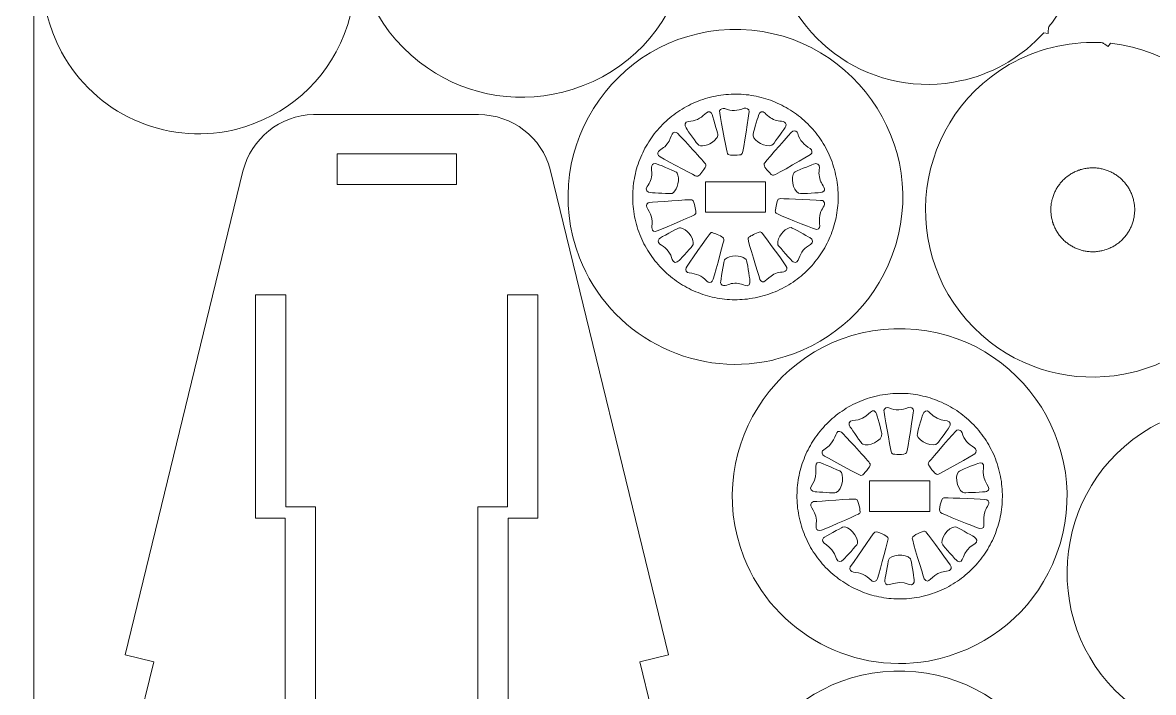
# Model space of a CAD drawing. Header units: inches. Extents: x 502 to 1135, y 314 to 631.
# Drawn here: x 753.6 to 906.1, y 404.6 to 494.9 of the extents above; entities that cross this region are included whole.
import ezdxf

# ---------------------------------------------------------------- set-up
doc = ezdxf.new("R2010")
doc.units = ezdxf.units.IN
doc.header["$MEASUREMENT"] = 0
doc.layers.add('Capa 1', color=7, linetype='Continuous')
doc.layers.add('Capa 2', color=5, linetype='Continuous')

msp = doc.modelspace()

# ---------------------------------------------------------------- linework, layer by layer
at = {"layer": 'Capa 1', "lineweight": 9}
for points in [[(853.11, 457.94), (853.45, 458.03), (853.79, 458.13), (854.13, 458.24), (854.46, 458.35), (854.79, 458.48), (855.12, 458.61), (855.43, 458.74), (855.75, 458.89), (856.06, 459.04), (856.36, 459.2), (856.66, 459.37), (856.95, 459.54), (857.24, 459.72), (857.53, 459.91), (857.8, 460.1), (858.08, 460.3), (858.34, 460.51), (858.6, 460.72), (858.86, 460.94), (859.11, 461.16), (859.35, 461.39), (859.59, 461.63), (859.82, 461.87), (860.05, 462.11), (860.27, 462.36), (860.48, 462.62), (860.69, 462.88), (860.89, 463.15), (861.09, 463.42), (861.27, 463.69), (861.45, 463.97), (861.63, 464.25), (861.8, 464.54), (861.96, 464.83), (862.11, 465.13), (862.26, 465.42), (862.4, 465.73), (862.53, 466.03), (862.66, 466.34), (862.77, 466.65), (862.88, 466.97), (862.99, 467.29), (863.08, 467.61), (863.17, 467.93), (863.25, 468.25), (863.32, 468.58), (863.39, 468.91), (863.44, 469.25), (863.49, 469.58), (863.53, 469.92), (863.56, 470.25), (863.59, 470.59), (863.6, 470.93), (863.61, 471.28), (863.61, 471.62), (863.6, 471.96), (863.58, 472.31), (863.55, 472.66), (863.51, 473), (863.47, 473.35), (863.41, 473.7), (863.35, 474.05), (863.27, 474.39), (863.19, 474.74), (863.1, 475.09), (863, 475.43), (862.89, 475.77), (862.78, 476.1), (862.66, 476.43), (862.52, 476.75), (862.39, 477.07), (862.24, 477.38), (862.09, 477.69), (861.93, 478), (861.76, 478.3), (861.59, 478.59), (861.41, 478.88), (861.22, 479.16), (861.03, 479.44), (860.83, 479.71), (860.62, 479.98), (860.41, 480.24), (860.19, 480.5), (859.97, 480.74), (859.74, 480.99), (859.5, 481.23), (859.26, 481.46), (859.02, 481.68), (858.77, 481.9), (858.51, 482.12), (858.25, 482.33), (857.98, 482.53), (857.71, 482.72), (857.44, 482.91), (857.16, 483.09), (856.88, 483.26), (856.59, 483.43), (856.3, 483.59), (856.01, 483.75), (855.71, 483.89), (855.4, 484.03), (855.1, 484.17), (854.79, 484.29), (854.48, 484.41), (854.16, 484.52), (853.85, 484.62), (853.53, 484.72), (853.2, 484.81), (852.88, 484.89), (852.55, 484.96), (852.22, 485.02), (851.89, 485.08), (851.55, 485.13), (851.21, 485.17), (850.88, 485.2), (850.54, 485.22), (850.2, 485.24), (849.85, 485.24), (849.51, 485.24), (849.17, 485.23), (848.82, 485.21), (848.47, 485.18), (848.13, 485.15), (847.78, 485.1), (847.43, 485.05), (847.08, 484.98), (846.74, 484.91), (846.39, 484.83), (846.04, 484.74), (845.7, 484.64), (845.36, 484.53), (845.03, 484.41), (844.7, 484.29), (844.38, 484.16), (844.06, 484.02), (843.75, 483.88), (843.44, 483.72), (843.13, 483.56), (842.84, 483.4), (842.54, 483.22), (842.25, 483.04), (841.97, 482.86), (841.69, 482.66), (841.42, 482.46), (841.15, 482.26), (840.89, 482.04), (840.64, 481.83), (840.39, 481.6), (840.14, 481.37), (839.9, 481.14), (839.67, 480.9), (839.45, 480.65), (839.23, 480.4), (839.01, 480.15), (838.8, 479.89), (838.6, 479.62), (838.41, 479.35), (838.22, 479.08), (838.04, 478.8), (837.87, 478.51), (837.7, 478.23), (837.54, 477.94), (837.38, 477.64), (837.24, 477.34), (837.1, 477.04), (836.97, 476.73), (836.84, 476.43), (836.72, 476.11), (836.61, 475.8), (836.51, 475.48), (836.41, 475.16), (836.33, 474.84), (836.25, 474.51), (836.17, 474.18), (836.11, 473.85), (836.05, 473.52), (836, 473.19), (835.96, 472.85), (835.93, 472.51), (835.91, 472.17), (835.89, 471.83), (835.89, 471.49), (835.89, 471.15), (835.9, 470.8), (835.92, 470.46), (835.95, 470.11), (835.98, 469.76), (836.03, 469.42), (836.08, 469.07), (836.15, 468.72), (836.22, 468.37), (836.3, 468.02), (836.4, 467.68), (836.49, 467.34), (836.6, 467), (836.72, 466.67), (836.84, 466.34), (836.97, 466.01), (837.11, 465.7), (837.25, 465.38), (837.41, 465.07), (837.57, 464.77), (837.73, 464.47), (837.91, 464.18), (838.09, 463.89), (838.27, 463.61), (838.47, 463.33), (838.67, 463.05), (838.87, 462.79), (839.09, 462.53), (839.3, 462.27), (839.53, 462.02), (839.76, 461.78), (839.99, 461.54), (840.23, 461.31), (840.48, 461.08), (840.73, 460.86), (840.98, 460.65), (841.25, 460.44), (841.51, 460.24), (841.78, 460.04), (842.06, 459.86), (842.33, 459.68), (842.62, 459.5), (842.9, 459.33), (843.2, 459.17), (843.49, 459.02), (843.79, 458.87), (844.09, 458.73), (844.4, 458.6), (844.7, 458.48), (845.02, 458.36), (845.33, 458.25), (845.65, 458.14), (845.97, 458.05), (846.29, 457.96), (846.62, 457.88), (846.95, 457.81), (847.28, 457.74), (847.61, 457.69), (847.94, 457.64), (848.28, 457.6), (848.62, 457.57), (848.96, 457.54), (849.3, 457.53), (849.64, 457.52), (849.98, 457.53), (850.33, 457.54), (850.67, 457.55), (851.02, 457.58), (851.37, 457.62), (851.71, 457.67), (852.06, 457.72), (852.41, 457.78), (852.76, 457.86), (853.11, 457.94)], [(812.1, 477.18), (812.1, 473.08), (796, 473.08), (796, 477.18), (812.1, 477.18)], [(899.33, 464.16), (899.48, 464.2), (899.61, 464.24), (899.75, 464.28), (899.89, 464.33), (900.02, 464.38), (900.15, 464.43), (900.28, 464.49), (900.41, 464.55), (900.54, 464.61), (900.66, 464.67), (900.78, 464.74), (900.9, 464.81), (901.02, 464.89), (901.14, 464.96), (901.25, 465.04), (901.36, 465.12), (901.47, 465.21), (901.58, 465.29), (901.68, 465.38), (901.78, 465.48), (901.88, 465.57), (901.98, 465.66), (902.08, 465.76), (902.17, 465.86), (902.26, 465.97), (902.35, 466.07), (902.43, 466.18), (902.51, 466.28), (902.59, 466.39), (902.67, 466.51), (902.74, 466.62), (902.81, 466.74), (902.88, 466.85), (902.95, 466.97), (903.01, 467.09), (903.07, 467.21), (903.13, 467.34), (903.18, 467.46), (903.23, 467.59), (903.28, 467.72), (903.33, 467.84), (903.37, 467.97), (903.41, 468.11), (903.44, 468.24), (903.47, 468.37), (903.5, 468.5), (903.53, 468.64), (903.55, 468.77), (903.57, 468.91), (903.59, 469.05), (903.6, 469.19), (903.61, 469.32), (903.62, 469.46), (903.62, 469.6), (903.62, 469.74), (903.62, 469.88), (903.61, 470.03), (903.6, 470.17), (903.58, 470.31), (903.56, 470.45), (903.54, 470.59), (903.51, 470.73), (903.48, 470.88), (903.45, 471.02), (903.41, 471.16), (903.37, 471.3), (903.33, 471.44), (903.28, 471.57), (903.23, 471.71), (903.18, 471.84), (903.12, 471.97), (903.06, 472.1), (903, 472.22), (902.94, 472.35), (902.87, 472.47), (902.8, 472.59), (902.72, 472.71), (902.65, 472.82), (902.57, 472.94), (902.49, 473.05), (902.4, 473.16), (902.32, 473.26), (902.23, 473.37), (902.13, 473.47), (902.04, 473.57), (901.95, 473.67), (901.85, 473.76), (901.75, 473.85), (901.64, 473.94), (901.54, 474.03), (901.43, 474.11), (901.33, 474.2), (901.22, 474.28), (901.1, 474.35), (900.99, 474.43), (900.87, 474.5), (900.76, 474.57), (900.64, 474.63), (900.52, 474.69), (900.4, 474.75), (900.27, 474.81), (900.15, 474.87), (900.02, 474.92), (899.89, 474.96), (899.77, 475.01), (899.64, 475.05), (899.5, 475.09), (899.37, 475.13), (899.24, 475.16), (899.11, 475.19), (898.97, 475.21), (898.84, 475.24), (898.7, 475.26), (898.56, 475.27), (898.42, 475.29), (898.29, 475.3), (898.15, 475.3), (898.01, 475.31), (897.87, 475.3), (897.73, 475.3), (897.58, 475.29), (897.44, 475.28), (897.3, 475.27), (897.16, 475.25), (897.02, 475.22), (896.88, 475.2), (896.73, 475.17), (896.59, 475.14), (896.45, 475.1), (896.31, 475.06), (896.17, 475.01), (896.04, 474.97), (895.9, 474.92), (895.77, 474.86), (895.64, 474.81), (895.51, 474.75), (895.39, 474.68), (895.26, 474.62), (895.14, 474.55), (895.02, 474.48), (894.9, 474.41), (894.79, 474.33), (894.67, 474.25), (894.56, 474.17), (894.45, 474.09), (894.35, 474), (894.24, 473.91), (894.14, 473.82), (894.04, 473.73), (893.94, 473.63), (893.85, 473.53), (893.76, 473.43), (893.67, 473.33), (893.58, 473.22), (893.5, 473.12), (893.41, 473.01), (893.33, 472.9), (893.26, 472.79), (893.18, 472.67), (893.11, 472.56), (893.04, 472.44), (892.98, 472.32), (892.92, 472.2), (892.86, 472.08), (892.8, 471.96), (892.74, 471.83), (892.69, 471.71), (892.65, 471.58), (892.6, 471.45), (892.56, 471.32), (892.52, 471.19), (892.48, 471.06), (892.45, 470.92), (892.42, 470.79), (892.4, 470.66), (892.37, 470.52), (892.35, 470.38), (892.34, 470.25), (892.32, 470.11), (892.31, 469.97), (892.31, 469.83), (892.3, 469.69), (892.31, 469.55), (892.31, 469.41), (892.32, 469.27), (892.33, 469.13), (892.34, 468.99), (892.36, 468.84), (892.39, 468.7), (892.41, 468.56), (892.44, 468.42), (892.47, 468.28), (892.51, 468.13), (892.55, 467.99), (892.6, 467.86), (892.64, 467.72), (892.69, 467.59), (892.75, 467.46), (892.8, 467.33), (892.86, 467.2), (892.92, 467.07), (892.99, 466.95), (893.06, 466.83), (893.13, 466.71), (893.2, 466.59), (893.28, 466.47), (893.36, 466.36), (893.44, 466.25), (893.52, 466.14), (893.61, 466.03), (893.7, 465.93), (893.79, 465.83), (893.88, 465.73), (893.98, 465.63), (894.08, 465.53), (894.18, 465.44), (894.28, 465.35), (894.39, 465.26), (894.49, 465.18), (894.6, 465.1), (894.71, 465.02), (894.82, 464.94), (894.94, 464.87), (895.05, 464.8), (895.17, 464.73), (895.29, 464.66), (895.41, 464.6), (895.53, 464.54), (895.65, 464.48), (895.78, 464.43), (895.9, 464.38), (896.03, 464.33), (896.16, 464.28), (896.29, 464.24), (896.42, 464.2), (896.55, 464.17), (896.69, 464.13), (896.82, 464.11), (896.95, 464.08), (897.09, 464.06), (897.23, 464.04), (897.36, 464.02), (897.5, 464.01), (897.64, 464), (897.78, 463.99), (897.92, 463.99), (898.06, 463.99), (898.2, 463.99), (898.34, 464), (898.48, 464.01), (898.62, 464.03), (898.77, 464.05), (898.91, 464.07), (899.05, 464.1), (899.19, 464.13), (899.33, 464.16)], [(845.7, 469.38), (845.7, 473.43), (853.8, 473.43), (853.8, 469.33), (845.7, 469.33), (845.7, 469.38)], [(785, 458.18), (789.1, 458.18), (789.1, 453.03), (789.1, 429.61), (793.1, 429.61), (793.1, 389.51), (789, 389.51), (789, 428.08), (785, 428.08), (785, 458.18)], [(823.1, 458.18), (819, 458.18), (819, 453.03), (819, 429.61), (815, 429.61), (815, 389.51), (819.1, 389.51), (819.1, 428.08), (823.1, 428.08), (823.1, 458.18)], [(875.27, 417.6), (875.61, 417.69), (875.96, 417.79), (876.29, 417.9), (876.62, 418.01), (876.95, 418.13), (877.28, 418.26), (877.59, 418.4), (877.91, 418.55), (878.22, 418.7), (878.52, 418.86), (878.82, 419.03), (879.11, 419.2), (879.4, 419.38), (879.69, 419.57), (879.96, 419.76), (880.24, 419.96), (880.5, 420.17), (880.76, 420.38), (881.02, 420.6), (881.27, 420.82), (881.51, 421.05), (881.75, 421.29), (881.98, 421.53), (882.21, 421.77), (882.43, 422.02), (882.64, 422.28), (882.85, 422.54), (883.05, 422.81), (883.25, 423.08), (883.43, 423.35), (883.62, 423.63), (883.79, 423.91), (883.96, 424.2), (884.12, 424.49), (884.27, 424.78), (884.42, 425.08), (884.56, 425.38), (884.69, 425.69), (884.82, 426), (884.93, 426.31), (885.04, 426.63), (885.15, 426.94), (885.24, 427.26), (885.33, 427.59), (885.41, 427.91), (885.48, 428.24), (885.55, 428.57), (885.6, 428.9), (885.65, 429.24), (885.69, 429.58), (885.72, 429.91), (885.75, 430.25), (885.76, 430.59), (885.77, 430.94), (885.77, 431.28), (885.76, 431.62), (885.74, 431.97), (885.71, 432.32), (885.67, 432.66), (885.63, 433.01), (885.57, 433.36), (885.51, 433.71), (885.43, 434.05), (885.35, 434.4), (885.26, 434.75), (885.16, 435.09), (885.05, 435.43), (884.94, 435.76), (884.82, 436.09), (884.69, 436.41), (884.55, 436.73), (884.4, 437.04), (884.25, 437.35), (884.09, 437.66), (883.92, 437.95), (883.75, 438.25), (883.57, 438.54), (883.38, 438.82), (883.19, 439.1), (882.99, 439.37), (882.78, 439.64), (882.57, 439.9), (882.35, 440.15), (882.13, 440.4), (881.9, 440.65), (881.66, 440.89), (881.42, 441.12), (881.18, 441.34), (880.93, 441.56), (880.67, 441.78), (880.41, 441.98), (880.14, 442.19), (879.88, 442.38), (879.6, 442.57), (879.32, 442.75), (879.04, 442.92), (878.75, 443.09), (878.46, 443.25), (878.17, 443.41), (877.87, 443.55), (877.57, 443.69), (877.26, 443.82), (876.95, 443.95), (876.64, 444.07), (876.32, 444.18), (876.01, 444.28), (875.69, 444.38), (875.36, 444.46), (875.04, 444.54), (874.71, 444.62), (874.38, 444.68), (874.05, 444.74), (873.71, 444.78), (873.38, 444.82), (873.04, 444.86), (872.7, 444.88), (872.36, 444.89), (872.01, 444.9), (871.67, 444.9), (871.33, 444.89), (870.98, 444.87), (870.63, 444.84), (870.29, 444.81), (869.94, 444.76), (869.59, 444.7), (869.25, 444.64), (868.9, 444.57), (868.55, 444.49), (868.2, 444.39), (867.86, 444.29), (867.52, 444.19), (867.19, 444.07), (866.86, 443.95), (866.54, 443.82), (866.22, 443.68), (865.91, 443.54), (865.6, 443.38), (865.29, 443.22), (865, 443.06), (864.7, 442.88), (864.41, 442.7), (864.13, 442.51), (863.85, 442.32), (863.58, 442.12), (863.31, 441.92), (863.05, 441.7), (862.8, 441.49), (862.55, 441.26), (862.3, 441.03), (862.06, 440.8), (861.83, 440.56), (861.61, 440.31), (861.39, 440.06), (861.17, 439.8), (860.97, 439.54), (860.76, 439.28), (860.57, 439.01), (860.38, 438.73), (860.2, 438.46), (860.03, 438.17), (859.86, 437.89), (859.7, 437.59), (859.54, 437.3), (859.4, 437), (859.26, 436.7), (859.13, 436.39), (859, 436.08), (858.88, 435.77), (858.77, 435.46), (858.67, 435.14), (858.57, 434.82), (858.49, 434.5), (858.41, 434.17), (858.33, 433.84), (858.27, 433.51), (858.21, 433.18), (858.17, 432.84), (858.13, 432.51), (858.09, 432.17), (858.07, 431.83), (858.06, 431.49), (858.05, 431.15), (858.05, 430.8), (858.06, 430.46), (858.08, 430.11), (858.11, 429.77), (858.14, 429.42), (858.19, 429.07), (858.25, 428.73), (858.31, 428.38), (858.38, 428.03), (858.46, 427.68), (858.56, 427.34), (858.66, 427), (858.76, 426.66), (858.88, 426.33), (859, 426), (859.13, 425.67), (859.27, 425.36), (859.41, 425.04), (859.57, 424.73), (859.73, 424.43), (859.89, 424.13), (860.07, 423.84), (860.25, 423.55), (860.44, 423.26), (860.63, 422.99), (860.83, 422.71), (861.03, 422.45), (861.25, 422.19), (861.46, 421.93), (861.69, 421.68), (861.92, 421.44), (862.15, 421.2), (862.39, 420.97), (862.64, 420.74), (862.89, 420.52), (863.15, 420.31), (863.41, 420.1), (863.67, 419.9), (863.94, 419.7), (864.22, 419.52), (864.49, 419.33), (864.78, 419.16), (865.06, 418.99), (865.36, 418.83), (865.65, 418.68), (865.95, 418.53), (866.25, 418.39), (866.56, 418.26), (866.87, 418.13), (867.18, 418.02), (867.49, 417.91), (867.81, 417.8), (868.13, 417.71), (868.45, 417.62), (868.78, 417.54), (869.11, 417.47), (869.44, 417.4), (869.77, 417.35), (870.11, 417.3), (870.44, 417.26), (870.78, 417.23), (871.12, 417.2), (871.46, 417.19), (871.8, 417.18), (872.15, 417.18), (872.49, 417.19), (872.84, 417.21), (873.18, 417.24), (873.53, 417.28), (873.88, 417.32), (874.22, 417.38), (874.57, 417.44), (874.92, 417.52), (875.27, 417.6)], [(867.86, 429.04), (867.86, 433.09), (875.96, 433.09), (875.96, 428.99), (867.86, 428.99), (867.86, 429.04)]]:
    msp.add_lwpolyline(points, dxfattribs=at)
for points, knots in [([(826.45, 485.49), (819.59, 483.86), (812.7, 485.23), (807.13, 489.56), (794.46, 499.39), (795.86, 518.99), (809.72, 526.95), (823.72, 535), (841.48, 526.14), (843.4, 510.02), (843.72, 507.26), (843.53, 504.45), (842.84, 501.76), (842.63, 500.96), (842.69, 501.25), (842.79, 500.2), (842.79, 500.2), (842.37, 500.19), (842.37, 500.19), (839.76, 492.73), (834.1, 487.5), (826.45, 485.49)], [0, 0, 0, 0, 1, 1, 1, 2, 2, 2, 3, 3, 3, 4, 4, 4, 5, 5, 5, 6, 6, 6, 7, 7, 7, 7]), ([(880.8, 487.18), (885.06, 488.3), (888.37, 490.29), (891.36, 493.53), (891.36, 493.53), (891.94, 493.41), (891.94, 493.41), (892.04, 494.6), (891.89, 494.08), (892.64, 495.1), (901.76, 507.46), (894.99, 525.15), (879.95, 528.27), (865.46, 531.27), (852.43, 518.67), (854.92, 504.1), (856.95, 492.19), (868.52, 484.44), (880.27, 487.06), (880.27, 487.06), (880.8, 487.18), (880.8, 487.18)], [0, 0, 0, 0, 1, 1, 1, 2, 2, 2, 3, 3, 3, 4, 4, 4, 5, 5, 5, 6, 6, 6, 7, 7, 7, 7]), ([(782.45, 480.52), (789.15, 482.29), (794.44, 486.84), (796.97, 493.3), (802.51, 507.46), (791.58, 522.67), (776.45, 522.02), (760.91, 521.35), (751.4, 504.59), (758.82, 490.91), (763.29, 482.66), (772.73, 478.35), (781.92, 480.4), (781.92, 480.4), (782.45, 480.52), (782.45, 480.52)], [0, 0, 0, 0, 1, 1, 1, 2, 2, 2, 3, 3, 3, 4, 4, 4, 5, 5, 5, 5]), ([(855.22, 449.49), (862.03, 451.28), (867.47, 455.73), (870.35, 462.17), (876.91, 476.8), (866.45, 493.44), (850.48, 493.95), (834.34, 494.46), (822.83, 478.29), (828.72, 463.17), (832.75, 452.82), (843.79, 446.93), (854.65, 449.35), (854.65, 449.35), (855.22, 449.49), (855.22, 449.49)], [0, 0, 0, 0, 1, 1, 1, 2, 2, 2, 3, 3, 3, 4, 4, 4, 5, 5, 5, 5]), ([(903.43, 447.75), (896.58, 446.13), (889.69, 447.5), (884.11, 451.82), (871.44, 461.65), (872.85, 481.25), (886.7, 489.22), (890.32, 491.29), (894.52, 492.34), (898.69, 492.21), (899.43, 492.19), (899.17, 492.24), (900.05, 491.65), (900.05, 491.65), (900.35, 492.1), (900.35, 492.1), (908.4, 491.14), (915.23, 486.3), (918.55, 478.91), (924.21, 466.3), (917.32, 451.59), (904, 447.9), (904, 447.9), (903.43, 447.75), (903.43, 447.75)], [0, 0, 0, 0, 1, 1, 1, 2, 2, 2, 3, 3, 3, 4, 4, 4, 5, 5, 5, 6, 6, 6, 7, 7, 7, 8, 8, 8, 8]), ([(758.12, 371.61), (758.12, 371.61), (762.66, 390.23), (762.66, 390.23), (762.66, 390.23), (766.51, 389.29), (766.51, 389.29), (766.51, 389.29), (771.25, 408.72), (771.25, 408.72), (771.25, 408.72), (767.4, 409.66), (767.4, 409.66), (767.4, 409.66), (783.3, 474.85), (783.3, 474.85), (784.4, 479.27), (788.29, 482.41), (792.8, 482.48), (792.8, 482.48), (815.09, 482.48), (815.09, 482.48), (819.65, 482.46), (823.62, 479.42), (824.76, 475.06), (824.76, 475.06), (840.7, 409.66), (840.7, 409.66), (840.7, 409.66), (836.85, 408.72), (836.85, 408.72), (836.85, 408.72), (841.59, 389.29), (841.59, 389.29), (841.59, 389.29), (845.44, 390.23), (845.44, 390.23), (845.44, 390.23), (849.98, 371.61), (849.98, 371.61), (852.97, 359.03), (849.53, 346.71), (841.15, 336.95), (836.47, 331.5), (830.65, 327.58), (823.95, 325.02), (823.95, 325.02), (823.05, 324.69), (823.05, 324.69), (823.05, 324.69), (819.05, 324.69), (819.05, 324.69), (819.05, 324.69), (819.05, 316.69), (819.05, 316.69), (819.05, 316.69), (789.05, 316.69), (789.05, 316.69), (789.05, 316.69), (789.05, 324.69), (789.05, 324.69), (789.05, 324.69), (785.05, 324.69), (785.05, 324.69), (784.6, 324.77), (781.31, 326.21), (780.68, 326.51), (771.41, 330.93), (764.03, 338.58), (760.03, 348.07), (757, 355.26), (756.25, 363.06), (757.91, 370.69), (757.91, 370.69), (758.12, 371.61), (758.12, 371.61)], [0, 0, 0, 0, 1, 1, 1, 2, 2, 2, 3, 3, 3, 4, 4, 4, 5, 5, 5, 6, 6, 6, 7, 7, 7, 8, 8, 8, 9, 9, 9, 10, 10, 10, 11, 11, 11, 12, 12, 12, 13, 13, 13, 14, 14, 14, 15, 15, 15, 16, 16, 16, 17, 17, 17, 18, 18, 18, 19, 19, 19, 20, 20, 20, 21, 21, 21, 22, 22, 22, 23, 23, 23, 24, 24, 24, 25, 25, 25, 25]), ([(843.41, 481.56), (842.91, 481.54), (842.8, 481.07), (843.09, 480.68), (843.36, 480.31), (844.54, 478.51), (844.79, 478.37), (845.3, 478.09), (846.6, 478.45), (847.2, 479.29), (847.32, 479.46), (847.42, 479.61), (847.36, 479.83), (847.31, 480.04), (846.67, 482.46), (846.53, 482.66), (846.24, 483.07), (845.88, 482.82), (845.63, 482.56), (845.05, 481.94), (844.25, 481.6), (843.41, 481.56)], [0, 0, 0, 0, 1, 1, 1, 2, 2, 2, 3, 3, 3, 4, 4, 4, 5, 5, 5, 6, 6, 6, 7, 7, 7, 7]), ([(848.3, 483.29), (849.22, 482.91), (850.02, 482.98), (850.93, 483.33), (851.23, 483.45), (851.63, 483.22), (851.6, 482.87), (851.6, 482.8), (850.81, 477.46), (850.66, 477.22), (850.58, 477.08), (850.43, 477.04), (850.28, 477.04), (850.04, 477.03), (849.01, 476.94), (848.78, 477.09), (848.68, 477.16), (848.63, 477.29), (848.61, 477.4), (848.48, 478.01), (847.56, 482.73), (847.62, 482.97), (847.71, 483.26), (848.03, 483.4), (848.3, 483.29)], [0, 0, 0, 0, 1, 1, 1, 2, 2, 2, 3, 3, 3, 4, 4, 4, 5, 5, 5, 6, 6, 6, 7, 7, 7, 8, 8, 8, 8]), ([(853.75, 482.69), (853.42, 483.07), (852.99, 482.84), (852.86, 482.38), (852.75, 481.94), (852.07, 479.9), (852.12, 479.62), (852.25, 478.89), (853.84, 478.02), (854.66, 478.35), (854.66, 478.35), (854.86, 478.51), (854.86, 478.51), (854.99, 478.68), (856.49, 480.7), (856.56, 480.93), (856.76, 481.67), (855.72, 481.57), (855.35, 481.67), (854.72, 481.84), (854.18, 482.2), (853.75, 482.69)], [0, 0, 0, 0, 1, 1, 1, 2, 2, 2, 3, 3, 3, 4, 4, 4, 5, 5, 5, 6, 6, 6, 7, 7, 7, 7]), ([(841.92, 480), (842.39, 479.48), (845.65, 476.02), (845.75, 475.75), (845.81, 475.6), (845.75, 475.45), (845.66, 475.33), (845.52, 475.13), (844.94, 474.27), (844.68, 474.19), (844.56, 474.15), (844.44, 474.19), (844.33, 474.24), (843.78, 474.53), (839.51, 476.75), (839.37, 476.95), (838.95, 477.53), (839.84, 477.81), (840.22, 478.16), (841.28, 479.15), (840.96, 480.33), (841.76, 480.08), (841.76, 480.08), (841.92, 480), (841.92, 480)], [0, 0, 0, 0, 1, 1, 1, 2, 2, 2, 3, 3, 3, 4, 4, 4, 5, 5, 5, 6, 6, 6, 7, 7, 7, 8, 8, 8, 8]), ([(858.16, 479.93), (858.43, 478.98), (858.99, 478.4), (859.83, 477.91), (860.1, 477.75), (860.17, 477.29), (859.89, 477.1), (859.83, 477.05), (855.16, 474.34), (854.88, 474.3), (854.73, 474.28), (854.6, 474.37), (854.5, 474.49), (854.35, 474.66), (853.63, 475.42), (853.61, 475.7), (853.6, 475.82), (853.67, 475.94), (853.74, 476.03), (854.14, 476.5), (857.25, 480.17), (857.48, 480.27), (857.76, 480.38), (858.07, 480.22), (858.16, 479.93)], [0, 0, 0, 0, 1, 1, 1, 2, 2, 2, 3, 3, 3, 4, 4, 4, 5, 5, 5, 6, 6, 6, 7, 7, 7, 8, 8, 8, 8]), ([(837.84, 472.77), (837.54, 472.37), (837.85, 471.99), (838.33, 471.97), (838.79, 471.96), (840.93, 471.75), (841.19, 471.86), (841.73, 472.09), (842.26, 473.33), (841.98, 474.32), (841.92, 474.52), (841.86, 474.7), (841.66, 474.78), (841.46, 474.87), (839.17, 475.89), (838.93, 475.9), (838.16, 475.93), (838.49, 474.94), (838.47, 474.55), (838.45, 473.91), (838.22, 473.29), (837.84, 472.77)], [0, 0, 0, 0, 1, 1, 1, 2, 2, 2, 3, 3, 3, 4, 4, 4, 5, 5, 5, 6, 6, 6, 7, 7, 7, 7]), ([(861.08, 475.3), (861.17, 475.79), (860.73, 476), (860.29, 475.81), (859.87, 475.62), (857.85, 474.87), (857.67, 474.66), (857.17, 474.11), (857.48, 472.32), (858.26, 471.88), (858.26, 471.88), (858.51, 471.83), (858.51, 471.83), (858.72, 471.84), (861.23, 471.92), (861.46, 472.01), (862.16, 472.31), (861.43, 473.06), (861.28, 473.42), (861.02, 474.01), (860.96, 474.66), (861.08, 475.3)], [0, 0, 0, 0, 1, 1, 1, 2, 2, 2, 3, 3, 3, 4, 4, 4, 5, 5, 5, 6, 6, 6, 7, 7, 7, 7]), ([(838.13, 470.64), (838.83, 470.68), (843.56, 471.07), (843.85, 470.98), (844, 470.93), (844.08, 470.8), (844.12, 470.65), (844.18, 470.41), (844.5, 469.43), (844.39, 469.17), (844.35, 469.05), (844.24, 468.98), (844.13, 468.93), (843.57, 468.68), (839.17, 466.72), (838.93, 466.73), (838.21, 466.77), (838.55, 467.64), (838.51, 468.15), (838.39, 469.61), (837.27, 470.1), (837.97, 470.57), (837.97, 470.57), (838.13, 470.64), (838.13, 470.64)], [0, 0, 0, 0, 1, 1, 1, 2, 2, 2, 3, 3, 3, 4, 4, 4, 5, 5, 5, 6, 6, 6, 7, 7, 7, 8, 8, 8, 8]), ([(860.54, 467.02), (859.89, 467.28), (855.46, 468.98), (855.24, 469.18), (855.12, 469.29), (855.11, 469.45), (855.14, 469.6), (855.19, 469.84), (855.33, 470.87), (855.53, 471.06), (855.62, 471.14), (855.75, 471.16), (855.87, 471.16), (856.49, 471.14), (861.3, 470.99), (861.52, 470.88), (862.14, 470.53), (861.46, 469.89), (861.28, 469.42), (860.75, 468.06), (861.55, 467.13), (860.71, 467.01), (860.71, 467.01), (860.54, 467.02), (860.54, 467.02)], [0, 0, 0, 0, 1, 1, 1, 2, 2, 2, 3, 3, 3, 4, 4, 4, 5, 5, 5, 6, 6, 6, 7, 7, 7, 8, 8, 8, 8]), ([(841.23, 462.94), (841.36, 462.46), (841.85, 462.45), (842.17, 462.82), (842.47, 463.18), (843.96, 464.72), (844.04, 464.99), (844.2, 465.55), (843.56, 466.74), (842.61, 467.14), (842.41, 467.22), (842.24, 467.28), (842.05, 467.18), (841.85, 467.08), (839.63, 465.92), (839.47, 465.74), (839.13, 465.36), (839.45, 465.06), (839.77, 464.88), (840.5, 464.46), (841.01, 463.75), (841.23, 462.94)], [0, 0, 0, 0, 1, 1, 1, 2, 2, 2, 3, 3, 3, 4, 4, 4, 5, 5, 5, 6, 6, 6, 7, 7, 7, 7]), ([(859.88, 464.96), (860.32, 465.2), (860.21, 465.67), (859.78, 465.9), (859.37, 466.11), (857.53, 467.22), (857.25, 467.24), (856.66, 467.27), (855.65, 466.38), (855.47, 465.36), (855.43, 465.16), (855.42, 464.98), (855.56, 464.81), (855.71, 464.64), (857.32, 462.74), (857.54, 462.62), (857.99, 462.38), (858.2, 462.75), (858.31, 463.1), (858.56, 463.91), (859.13, 464.57), (859.88, 464.96)], [0, 0, 0, 0, 1, 1, 1, 2, 2, 2, 3, 3, 3, 4, 4, 4, 5, 5, 5, 6, 6, 6, 7, 7, 7, 7]), ([(845.88, 460.03), (845.22, 460.77), (844.47, 461.05), (843.5, 461.13), (843.18, 461.15), (842.92, 461.53), (843.09, 461.84), (843.13, 461.9), (846.15, 466.37), (846.39, 466.52), (846.52, 466.61), (846.68, 466.58), (846.81, 466.52), (847.03, 466.43), (848, 466.06), (848.14, 465.82), (848.2, 465.71), (848.19, 465.58), (848.16, 465.46), (848.01, 464.87), (846.8, 460.21), (846.63, 460.02), (846.43, 459.8), (846.08, 459.81), (845.88, 460.03)], [0, 0, 0, 0, 1, 1, 1, 2, 2, 2, 3, 3, 3, 4, 4, 4, 5, 5, 5, 6, 6, 6, 7, 7, 7, 8, 8, 8, 8]), ([(853.06, 460.23), (852.86, 460.89), (851.43, 465.42), (851.45, 465.72), (851.46, 465.88), (851.58, 465.99), (851.72, 466.06), (851.94, 466.17), (852.82, 466.7), (853.1, 466.66), (853.22, 466.64), (853.32, 466.55), (853.39, 466.46), (853.76, 465.96), (856.65, 462.11), (856.69, 461.87), (856.81, 461.16), (855.88, 461.3), (855.4, 461.14), (854.01, 460.71), (853.78, 459.51), (853.17, 460.08), (853.17, 460.08), (853.06, 460.23), (853.06, 460.23)], [0, 0, 0, 0, 1, 1, 1, 2, 2, 2, 3, 3, 3, 4, 4, 4, 5, 5, 5, 6, 6, 6, 7, 7, 7, 8, 8, 8, 8]), ([(851.04, 459.46), (851.49, 459.26), (851.81, 459.64), (851.71, 460.12), (851.63, 460.57), (851.35, 462.7), (851.19, 462.93), (850.85, 463.41), (849.52, 463.66), (848.61, 463.16), (848.43, 463.06), (848.27, 462.96), (848.23, 462.74), (848.19, 462.5), (847.71, 460.07), (847.75, 459.83), (847.89, 459.07), (848.78, 459.61), (849.17, 459.69), (849.8, 459.8), (850.45, 459.72), (851.04, 459.46)], [0, 0, 0, 0, 1, 1, 1, 2, 2, 2, 3, 3, 3, 4, 4, 4, 5, 5, 5, 6, 6, 6, 7, 7, 7, 7]), ([(877.38, 409.14), (884.19, 410.94), (889.63, 415.39), (892.51, 421.83), (899.07, 436.46), (888.61, 453.1), (872.64, 453.61), (856.5, 454.12), (844.99, 437.95), (850.88, 422.83), (854.91, 412.48), (865.95, 406.59), (876.81, 409.01), (876.81, 409.01), (877.38, 409.14), (877.38, 409.14)], [0, 0, 0, 0, 1, 1, 1, 2, 2, 2, 3, 3, 3, 4, 4, 4, 5, 5, 5, 5]), ([(865.57, 441.22), (865.06, 441.2), (864.97, 440.72), (865.25, 440.34), (865.52, 439.97), (866.7, 438.17), (866.95, 438.03), (867.59, 437.68), (869.66, 438.46), (869.52, 439.48), (869.46, 439.71), (868.83, 442.12), (868.69, 442.32), (868.06, 443.2), (867.72, 441.3), (865.57, 441.22)], [0, 0, 0, 0, 1, 1, 1, 2, 2, 2, 3, 3, 3, 4, 4, 4, 5, 5, 5, 5]), ([(870.46, 442.95), (871.38, 442.56), (872.18, 442.64), (873.09, 442.99), (873.39, 443.11), (873.79, 442.88), (873.76, 442.53), (873.76, 442.45), (872.97, 437.12), (872.83, 436.88), (872.61, 436.52), (871.06, 436.68), (870.94, 436.75), (870.84, 436.82), (870.79, 436.95), (870.77, 437.06), (870.64, 437.66), (869.72, 442.39), (869.78, 442.63), (869.87, 442.92), (870.19, 443.06), (870.46, 442.95)], [0, 0, 0, 0, 1, 1, 1, 2, 2, 2, 3, 3, 3, 4, 4, 4, 5, 5, 5, 6, 6, 6, 7, 7, 7, 7]), ([(875.91, 442.35), (875.59, 442.72), (875.15, 442.51), (875.02, 442.04), (874.9, 441.6), (874.23, 439.56), (874.28, 439.28), (874.44, 438.33), (876.57, 437.55), (877.02, 438.17), (877.16, 438.35), (878.65, 440.35), (878.72, 440.59), (879.01, 441.63), (877.32, 440.72), (875.91, 442.35)], [0, 0, 0, 0, 1, 1, 1, 2, 2, 2, 3, 3, 3, 4, 4, 4, 5, 5, 5, 5]), ([(922.53, 398.81), (915.68, 397.19), (908.79, 398.56), (903.21, 402.89), (890.54, 412.72), (891.95, 432.32), (905.8, 440.28), (909.75, 442.55), (914.36, 443.58), (918.9, 443.21), (919.64, 443.15), (919.39, 443.2), (920.25, 442.59), (920.25, 442.59), (920.54, 443.02), (920.54, 443.02), (928.95, 441.6), (935.78, 435.94), (938.47, 427.85), (942.55, 415.57), (935.52, 402.4), (923.1, 398.96), (923.1, 398.96), (922.53, 398.81), (922.53, 398.81)], [0, 0, 0, 0, 1, 1, 1, 2, 2, 2, 3, 3, 3, 4, 4, 4, 5, 5, 5, 6, 6, 6, 7, 7, 7, 8, 8, 8, 8]), ([(864.08, 439.66), (864.55, 439.15), (867.81, 435.68), (867.91, 435.41), (868.07, 435.01), (866.96, 433.88), (866.84, 433.85), (866.72, 433.81), (866.6, 433.85), (866.49, 433.9), (865.94, 434.18), (861.67, 436.41), (861.53, 436.61), (861.11, 437.19), (862, 437.46), (862.38, 437.82), (863.49, 438.87), (863.11, 440.17), (864.08, 439.66)], [0, 0, 0, 0, 1, 1, 1, 2, 2, 2, 3, 3, 3, 4, 4, 4, 5, 5, 5, 6, 6, 6, 6]), ([(880.32, 439.59), (880.59, 438.64), (881.15, 438.06), (881.99, 437.57), (882.27, 437.41), (882.33, 436.95), (882.05, 436.75), (881.99, 436.71), (877.32, 434), (877.04, 433.96), (876.63, 433.91), (875.78, 435.22), (875.77, 435.36), (875.76, 435.48), (875.83, 435.6), (875.9, 435.69), (876.3, 436.16), (879.41, 439.83), (879.64, 439.93), (879.92, 440.04), (880.23, 439.88), (880.32, 439.59)], [0, 0, 0, 0, 1, 1, 1, 2, 2, 2, 3, 3, 3, 4, 4, 4, 5, 5, 5, 6, 6, 6, 7, 7, 7, 7]), ([(860, 432.43), (859.7, 432.02), (860.02, 431.65), (860.49, 431.63), (860.95, 431.62), (863.09, 431.41), (863.35, 431.52), (864.24, 431.89), (864.52, 434.14), (863.82, 434.44), (863.62, 434.53), (861.33, 435.54), (861.09, 435.56), (859.99, 435.61), (861.28, 434.17), (860, 432.43)], [0, 0, 0, 0, 1, 1, 1, 2, 2, 2, 3, 3, 3, 4, 4, 4, 5, 5, 5, 5]), ([(883.24, 434.96), (883.34, 435.44), (882.9, 435.66), (882.45, 435.46), (882.03, 435.28), (880.01, 434.53), (879.83, 434.32), (879.2, 433.62), (879.89, 431.46), (880.67, 431.49), (880.88, 431.5), (883.39, 431.58), (883.62, 431.67), (884.63, 432.1), (882.85, 432.83), (883.24, 434.96)], [0, 0, 0, 0, 1, 1, 1, 2, 2, 2, 3, 3, 3, 4, 4, 4, 5, 5, 5, 5]), ([(860.29, 430.3), (860.99, 430.34), (865.72, 430.73), (866.01, 430.64), (866.42, 430.52), (866.6, 428.95), (866.56, 428.83), (866.51, 428.71), (866.4, 428.64), (866.29, 428.59), (865.73, 428.33), (861.33, 426.38), (861.09, 426.39), (860.37, 426.43), (860.71, 427.3), (860.67, 427.81), (860.55, 429.34), (859.28, 429.85), (860.29, 430.3)], [0, 0, 0, 0, 1, 1, 1, 2, 2, 2, 3, 3, 3, 4, 4, 4, 5, 5, 5, 6, 6, 6, 6]), ([(882.7, 426.67), (882.05, 426.93), (877.61, 428.64), (877.4, 428.84), (877.08, 429.13), (877.6, 430.63), (877.69, 430.71), (877.78, 430.8), (877.91, 430.82), (878.03, 430.82), (878.65, 430.8), (883.46, 430.65), (883.68, 430.53), (884.3, 430.19), (883.62, 429.55), (883.44, 429.07), (882.88, 427.64), (883.81, 426.63), (882.7, 426.67)], [0, 0, 0, 0, 1, 1, 1, 2, 2, 2, 3, 3, 3, 4, 4, 4, 5, 5, 5, 6, 6, 6, 6]), ([(863.39, 422.6), (863.53, 422.11), (864.01, 422.12), (864.33, 422.48), (864.63, 422.83), (866.12, 424.38), (866.2, 424.65), (866.46, 425.54), (864.9, 427.21), (864.21, 426.84), (864.02, 426.74), (861.79, 425.58), (861.63, 425.4), (860.91, 424.58), (862.83, 424.67), (863.39, 422.6)], [0, 0, 0, 0, 1, 1, 1, 2, 2, 2, 3, 3, 3, 4, 4, 4, 5, 5, 5, 5]), ([(868.04, 419.69), (867.39, 420.43), (866.63, 420.71), (865.66, 420.79), (865.34, 420.81), (865.08, 421.19), (865.25, 421.5), (865.29, 421.56), (868.32, 426.03), (868.55, 426.18), (868.9, 426.41), (870.23, 425.6), (870.3, 425.48), (870.36, 425.37), (870.35, 425.24), (870.33, 425.12), (870.17, 424.53), (868.96, 419.87), (868.79, 419.68), (868.59, 419.46), (868.24, 419.47), (868.04, 419.69)], [0, 0, 0, 0, 1, 1, 1, 2, 2, 2, 3, 3, 3, 4, 4, 4, 5, 5, 5, 6, 6, 6, 7, 7, 7, 7]), ([(875.22, 419.88), (875.02, 420.55), (873.59, 425.08), (873.61, 425.38), (873.64, 425.8), (875.13, 426.34), (875.26, 426.32), (875.38, 426.3), (875.48, 426.21), (875.55, 426.11), (875.92, 425.62), (878.81, 421.77), (878.85, 421.52), (878.97, 420.82), (878.05, 420.96), (877.56, 420.8), (876.09, 420.34), (875.88, 418.99), (875.22, 419.88)], [0, 0, 0, 0, 1, 1, 1, 2, 2, 2, 3, 3, 3, 4, 4, 4, 5, 5, 5, 6, 6, 6, 6]), ([(882.04, 424.62), (882.47, 424.85), (882.37, 425.33), (881.94, 425.56), (881.53, 425.77), (879.69, 426.88), (879.41, 426.9), (878.45, 426.95), (877.22, 425.05), (877.72, 424.47), (877.86, 424.3), (879.49, 422.39), (879.7, 422.28), (880.67, 421.75), (880.12, 423.6), (882.04, 424.62)], [0, 0, 0, 0, 1, 1, 1, 2, 2, 2, 3, 3, 3, 4, 4, 4, 5, 5, 5, 5]), ([(873.2, 419.12), (873.66, 418.92), (873.96, 419.31), (873.87, 419.78), (873.79, 420.23), (873.51, 422.36), (873.35, 422.59), (872.79, 423.38), (870.54, 423.15), (870.39, 422.4), (870.35, 422.17), (869.87, 419.72), (869.91, 419.49), (870.11, 418.4), (871.21, 419.98), (873.2, 419.12)], [0, 0, 0, 0, 1, 1, 1, 2, 2, 2, 3, 3, 3, 4, 4, 4, 5, 5, 5, 5]), ([(877.35, 362.99), (884.16, 364.79), (889.6, 369.24), (892.48, 375.68), (899.04, 390.31), (888.58, 406.94), (872.6, 407.45), (856.46, 407.97), (844.96, 391.8), (850.85, 376.67), (854.88, 366.33), (865.91, 360.43), (876.78, 362.86), (876.78, 362.86), (877.35, 362.99), (877.35, 362.99)], [0, 0, 0, 0, 1, 1, 1, 2, 2, 2, 3, 3, 3, 4, 4, 4, 5, 5, 5, 5])]:
    msp.add_open_spline(points, degree=3, knots=knots, dxfattribs=at)
at = {"layer": 'Capa 2', "lineweight": 9}
msp.add_lwpolyline([(755.09, 315.6), (755.09, 631.1)], dxfattribs=at)

doc.saveas('drawing.dxf')
